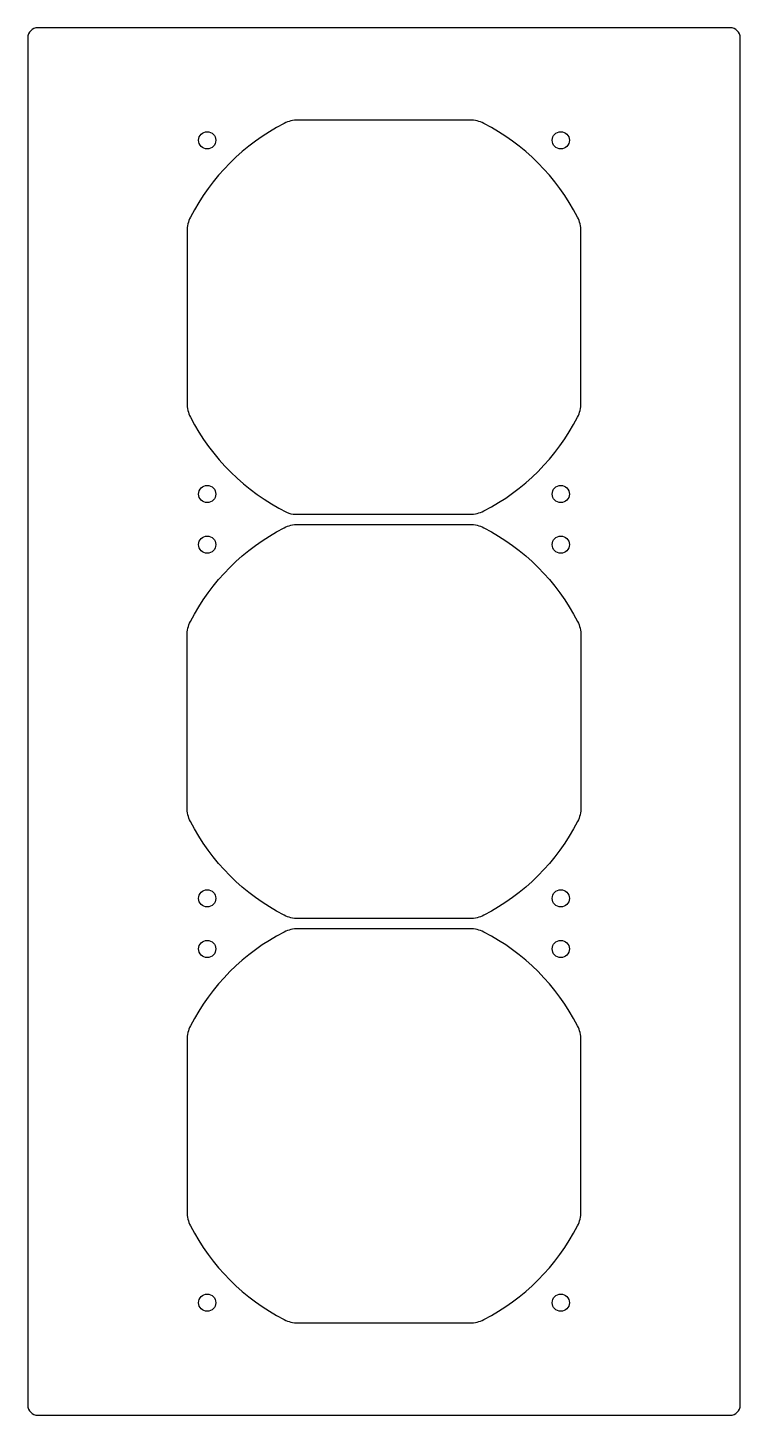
# Model space of a CAD drawing. Header units: millimetres. Extents: x 74 to 286, y -6 to 406.
import ezdxf

# ---------------------------------------------------------------- set-up
doc = ezdxf.new("R2010")
doc.units = ezdxf.units.MM
doc.layers.get('0').update_dxf_attribs({"linetype": 'CONTINUOUS'})

msp = doc.modelspace()

# ---------------------------------------------------------------- linework, layer by layer
for points in [[(77.2, -5.9), (282.8, -5.9, 0.414214), (285.8, -2.9), (285.8, 402.9, 0.414214), (282.8, 405.9), (77.2, 405.9, 0.414214), (74.2, 402.9), (74.2, -2.9, 0.414214)], [(122.5, 290.33, 0.159), (151.06, 262.13, 0.116462), (153.74, 261.5), (205.54, 261.5, 0.119645), (209.67, 262.5, 0.155782), (237.5, 290.33, 0.119645), (238.5, 294.46), (238.5, 345.54, 0.119645), (237.5, 349.67, 0.155782), (209.67, 377.5, 0.119645), (205.54, 378.5), (154.46, 378.5, 0.119645), (150.33, 377.5, 0.155782), (122.5, 349.67, 0.119645), (121.5, 345.54), (121.5, 294.46, 0.119645)], [(205.54, 141.5), (154.46, 141.5, -0.119645), (150.33, 142.5, -0.155782), (122.5, 170.33, -0.119645), (121.5, 174.46), (121.5, 225.54, -0.119645), (122.5, 229.67, -0.155782), (150.33, 257.5, -0.119645), (154.46, 258.5), (205.54, 258.5, -0.119645), (209.67, 257.5, -0.155782), (237.5, 229.67, -0.119645), (238.5, 225.54), (238.5, 174.46, -0.119645), (237.5, 170.33, -0.155782), (209.67, 142.5, -0.119645)], [(237.5, 109.67, 0.155782), (209.67, 137.5, 0.119645), (205.54, 138.5), (154.46, 138.5, 0.119645), (150.33, 137.5, 0.155782), (122.5, 109.67, 0.119645), (121.5, 105.54), (121.5, 54.46, 0.119645), (122.5, 50.33, 0.155782), (150.33, 22.5, 0.119645), (154.46, 21.5), (205.54, 21.5, 0.119645), (209.67, 22.5, 0.155782), (237.5, 50.33, 0.119645), (238.5, 54.46), (238.5, 105.54, 0.119645)]]:
    msp.add_lwpolyline(points, format="xyb", close=True)
for centre in [(127.5, 372.5), (232.5, 372.5), (127.5, 267.5), (232.5, 267.5), (127.5, 252.5), (232.5, 252.5), (127.5, 147.5), (232.5, 147.5), (127.5, 132.5), (232.5, 132.5), (127.5, 27.5), (232.5, 27.5)]:
    msp.add_circle(centre, 2.55)

doc.saveas('drawing.dxf')
